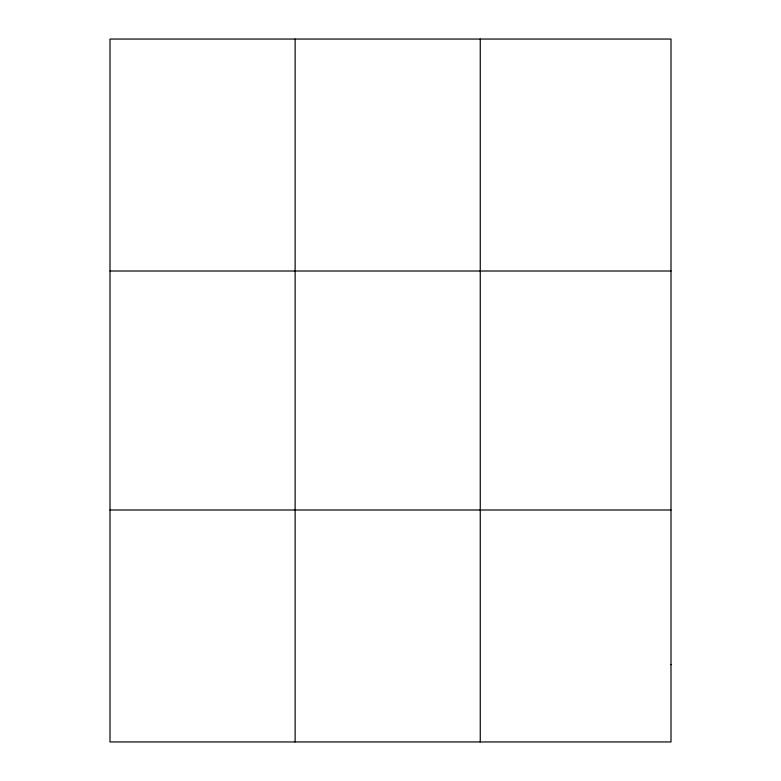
<?xml version="1.0" encoding="UTF-8"?>
<svg xmlns="http://www.w3.org/2000/svg" width="781" height="781" viewBox="0 0 781 781"><rect width="100%" height="100%" fill="white"/><g stroke="black" fill="none" stroke-linecap="round" stroke-linejoin="round"><path stroke-width="1.17" d="M295.13 39.05L295.13 741.95M480.256 39.05L480.256 741.95M110.004 271.007L670.996 271.007M110.004 509.993L670.996 509.993M670.996 664.631L670.996 741.95L110.004 741.95L110.004 39.05L670.996 39.05L670.996 664.631"/></g></svg>
